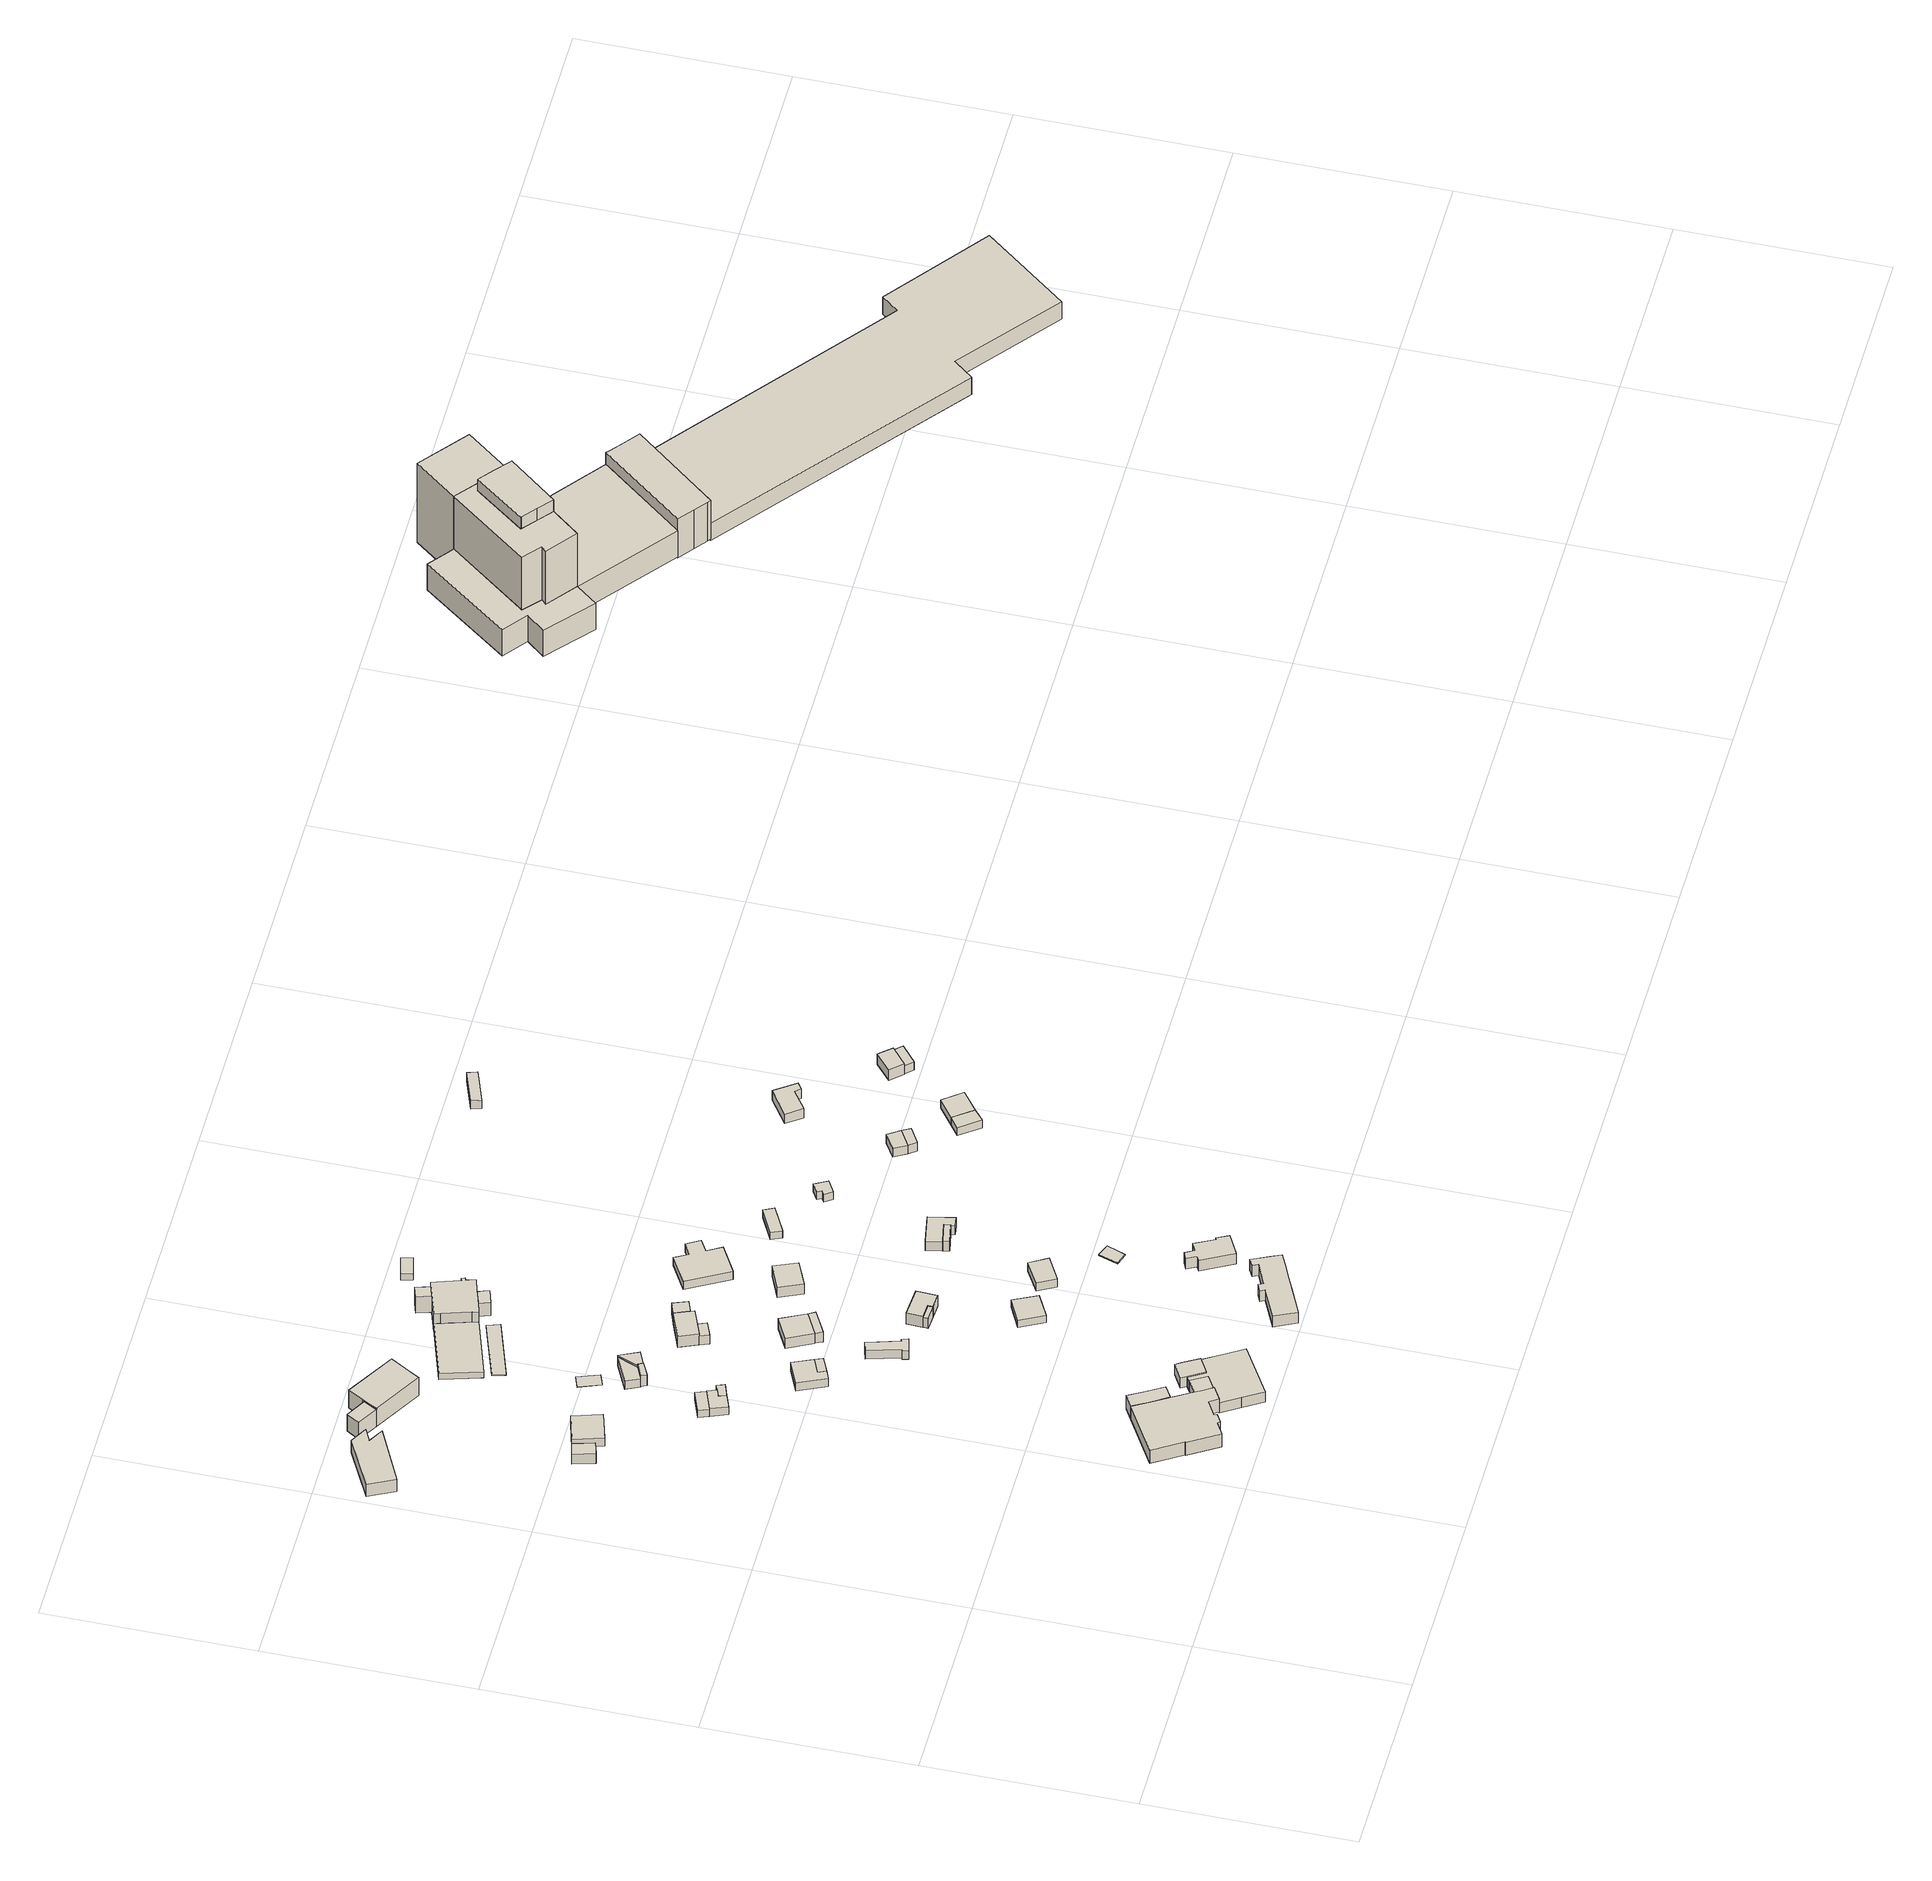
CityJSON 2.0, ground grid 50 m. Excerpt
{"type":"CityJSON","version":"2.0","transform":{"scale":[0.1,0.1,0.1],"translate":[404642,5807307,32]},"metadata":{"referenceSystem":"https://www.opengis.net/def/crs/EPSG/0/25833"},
"CityObjects":{
"building1":{"type":"Building","attributes":{"Gemeindeschluessel":"11000009","BezugspunktDach":"2200","function":"31001_2000","measuredHeight":3.84,"storeysAboveGround":1},"address":[{"country":"Germany","locality":"Berlin","thoroughfareNumber":"266, 268","thoroughfareName":"Regattastraße"}],"geometry":[{"type":"Solid","lod":"1","boundaries":[[[[0,1,2,3,4,5]],[[6,7,8,9,10,11]],[[6,11,5,4]],[[7,6,4,3]],[[8,7,3,2]],[[9,8,2,1]],[[10,9,1,0]],[[11,10,0,5]]]]}]},
"building2":{"type":"Building","attributes":{"Gemeindeschluessel":"11000009","BezugspunktDach":"2200","function":"31001_2000","measuredHeight":3.05,"storeysAboveGround":1},"address":[{"country":"Germany","locality":"Berlin","thoroughfareNumber":"276 (2)","thoroughfareName":"Regattastraße"}],"geometry":[{"type":"Solid","lod":"1","boundaries":[[[[12,13,14,15]],[[16,17,18,19]],[[16,19,15,14]],[[17,16,14,13]],[[18,17,13,12]],[[19,18,12,15]]]]}]},
"building3":{"type":"Building","attributes":{"Gemeindeschluessel":"11000009","function":"31001_2081"},"address":[{"country":"Germany","locality":"Berlin","thoroughfareNumber":"25","thoroughfareName":"Rabindranath-Tagore-Straße"}],"children":["building3-1","building3-2","building3-3"]},
"building3-1":{"type":"BuildingPart","attributes":{"BezugspunktDach":"2200","measuredHeight":5.82,"storeysAboveGround":1},"parents":["building3"],"geometry":[{"type":"MultiSurface","lod":"1","boundaries":[[[20,21,22,23,24,25,26,27,28,29,30,31,32,33,34]],[[35,36,37,38,39,40,41,42,43,44,45,46,47,48,49]],[[35,49,34,33]],[[35,50,51]],[[37,36,32,31]],[[52,53,31,30]],[[54,52,30,29]],[[40,39,29,28]],[[41,40,28,27]],[[42,41,27,26]],[[43,42,26,25]],[[44,43,25,24]],[[45,44,24,23]],[[46,45,23,22]],[[47,46,22,21]],[[48,47,21,20]],[[49,48,20,34]],[[51,50,55,32,36]],[[33,55,50,35]],[[38,37,53,52]],[[39,38,52,54]]]}]},
"building3-2":{"type":"BuildingPart","attributes":{"BezugspunktDach":"2200","measuredHeight":4.73,"storeysAboveGround":1},"parents":["building3"],"geometry":[{"type":"MultiSurface","lod":"1","boundaries":[[[56,57,58,59,60,61]],[[62,63,64,36,50,35]],[[62,35,61,60]],[[63,62,60,59]],[[64,63,59,58]],[[36,64,58,57]],[[55,32,36,57,56]],[[33,55,50,56,61]],[[50,36,32,55]],[[35,50,55,33]]]}]},
"building3-3":{"type":"BuildingPart","attributes":{"BezugspunktDach":"2200","measuredHeight":3.16,"storeysAboveGround":1},"parents":["building3"],"geometry":[{"type":"MultiSurface","lod":"1","boundaries":[[[54,65,66,53]],[[67,68,39,37]],[[67,37,53,66]],[[68,67,66,65]],[[39,68,65,54]],[[69,38,70]],[[70,38,52,53,37]],[[39,54,52,71,38,69]]]}]},
"building4":{"type":"Building","attributes":{"Gemeindeschluessel":"11000009","BezugspunktDach":"2200","function":"31001_2000","measuredHeight":2.6,"storeysAboveGround":1},"address":[{"country":"Germany","locality":"Berlin","thoroughfareNumber":"276 (1)","thoroughfareName":"Regattastraße"}],"geometry":[{"type":"Solid","lod":"1","boundaries":[[[[72,73,74,75]],[[76,77,78,79]],[[76,79,75,74]],[[77,76,74,73]],[[78,77,73,72]],[[79,78,72,75]]]]}]},
"building5":{"type":"Building","attributes":{"Gemeindeschluessel":"11000009","BezugspunktDach":"2200","function":"31001_1312","measuredHeight":2.43,"storeysAboveGround":1},"address":[{"country":"Germany","locality":"Berlin","thoroughfareNumber":"276 (7)","thoroughfareName":"Regattastraße"}],"geometry":[{"type":"Solid","lod":"1","boundaries":[[[[80,81,82,83,84,85]],[[86,87,88,89,90,91]],[[86,91,85,84]],[[87,86,84,83]],[[88,87,83,82]],[[89,88,82,81]],[[90,89,81,80]],[[91,90,80,85]]]]}]},
"building6":{"type":"Building","attributes":{"Gemeindeschluessel":"11000009","BezugspunktDach":"2200","function":"31001_2000","measuredHeight":2.16,"storeysAboveGround":1},"address":[{"country":"Germany","locality":"Berlin","thoroughfareNumber":"276 (8)","thoroughfareName":"Regattastraße"}],"geometry":[{"type":"Solid","lod":"1","boundaries":[[[[92,93,94,95]],[[96,86,91,97]],[[96,97,95,94]],[[86,96,94,93]],[[91,86,93,92]],[[97,91,92,95]]]]}]},
"building7":{"type":"Building","attributes":{"Gemeindeschluessel":"11000009","BezugspunktDach":"2200","function":"51009_1610","measuredHeight":4.11,"storeysAboveGround":0},"address":[{"country":"Germany","locality":"Berlin"}],"geometry":[{"type":"Solid","lod":"1","boundaries":[[[[98,99,100,101,102,103,104,105,106,107]],[[108,109,110,111,112,113,114,115,116,117]],[[108,117,107,106]],[[109,108,106,105]],[[110,109,105,104]],[[111,110,104,103]],[[112,111,103,102]],[[113,112,102,101]],[[114,113,101,100]],[[115,114,100,99]],[[116,115,99,98]],[[117,116,98,107]]]]}]},
"building8":{"type":"Building","attributes":{"Gemeindeschluessel":"11000009","BezugspunktDach":"2200","function":"51009_1610","measuredHeight":2.45,"storeysAboveGround":0},"address":[{"country":"Germany","locality":"Berlin"}],"geometry":[{"type":"Solid","lod":"1","boundaries":[[[[81,118,119,83,82]],[[87,120,121,89,88]],[[87,88,82,83]],[[120,87,83,119]],[[121,120,119,118]],[[89,121,118,81]],[[88,89,81,82]]]]}]},
"building9":{"type":"Building","attributes":{"Gemeindeschluessel":"11000009","function":"31001_1010"},"address":[{"country":"Germany","locality":"Berlin","thoroughfareNumber":"270","thoroughfareName":"Regattastraße"}],"children":["building9-1","building9-2"]},
"building9-1":{"type":"BuildingPart","attributes":{"BezugspunktDach":"2200","measuredHeight":5.79,"storeysAboveGround":2},"parents":["building9"],"geometry":[{"type":"MultiSurface","lod":"1","boundaries":[[[122,123,124,125,126,127,128,129]],[[130,131,132,133,134,135,136,137]],[[138,139,129,128]],[[131,140,141,138,130,128,127]],[[132,131,127,126]],[[133,132,126,125]],[[134,133,125,124]],[[135,134,124,123]],[[136,135,123,122]],[[137,136,122,129]],[[130,137,139,138]],[[130,138,141,140]]]}]},
"building9-2":{"type":"BuildingPart","attributes":{"BezugspunktDach":"2200","measuredHeight":5.29,"storeysAboveGround":2},"parents":["building9"],"geometry":[{"type":"MultiSurface","lod":"1","boundaries":[[[139,141,142,143]],[[144,140,137,145]],[[144,145,143,142]],[[140,144,142,141]],[[140,130,146]],[[145,137,139,143]],[[146,130,138,139,137]],[[141,138,130,140]]]}]},
"building10":{"type":"Building","attributes":{"Gemeindeschluessel":"11000009","BezugspunktDach":"2200","function":"31001_2000","measuredHeight":3.25,"storeysAboveGround":1},"address":[{"country":"Germany","locality":"Berlin","thoroughfareNumber":"25 (1)","thoroughfareName":"Rabindranath-Tagore-Straße"}],"geometry":[{"type":"Solid","lod":"1","boundaries":[[[[147,148,149,150,151,152]],[[153,154,155,156,157,158]],[[153,158,152,151]],[[154,153,151,150]],[[155,154,150,149]],[[156,155,149,148]],[[157,156,148,147]],[[158,157,147,152]]]]}]},
"building11":{"type":"Building","attributes":{"Gemeindeschluessel":"11000009","BezugspunktDach":"2200","function":"31001_1312","measuredHeight":2.61,"storeysAboveGround":1},"address":[{"country":"Germany","locality":"Berlin","thoroughfareNumber":"276 (12)","thoroughfareName":"Regattastraße"}],"geometry":[{"type":"Solid","lod":"1","boundaries":[[[[159,160,161,162,163,164]],[[165,166,167,168,169,170]],[[165,170,164,163]],[[166,165,163,162]],[[167,166,162,161]],[[168,167,161,160]],[[169,168,160,159]],[[170,169,159,164]]]]}]},
"building12":{"type":"Building","attributes":{"Gemeindeschluessel":"11000009","BezugspunktDach":"2200","function":"51009_1610","measuredHeight":3.47,"storeysAboveGround":0},"address":[{"country":"Germany","locality":"Berlin"}],"geometry":[{"type":"Solid","lod":"1","boundaries":[[[[171,172,173,174]],[[175,176,177,178]],[[175,178,174,173]],[[176,175,173,172]],[[177,176,172,171]],[[178,177,171,174]]]]}]},
"building13":{"type":"Building","attributes":{"Gemeindeschluessel":"11000009","BezugspunktDach":"2200","function":"31001_2000","measuredHeight":0.15,"storeysAboveGround":1},"address":[{"country":"Germany","locality":"Berlin","thoroughfareNumber":"276 (3)","thoroughfareName":"Regattastraße"}],"geometry":[{"type":"Solid","lod":"1","boundaries":[[[[179,180,181,182]],[[183,184,185,186]],[[183,186,182,181]],[[184,183,181,180]],[[185,184,180,179]],[[186,185,179,182]]]]}]},
"building14":{"type":"Building","attributes":{"Gemeindeschluessel":"11000009","BezugspunktDach":"2200","function":"51009_1610","measuredHeight":2.57,"storeysAboveGround":0},"address":[{"country":"Germany","locality":"Berlin"}],"geometry":[{"type":"Solid","lod":"1","boundaries":[[[[160,187,162,161]],[[166,188,168,167]],[[166,167,161,162]],[[188,166,162,187]],[[168,188,187,160]],[[167,168,160,161]]]]}]},
"building15":{"type":"Building","attributes":{"Gemeindeschluessel":"11000009","function":"31001_1312"},"address":[{"country":"Germany","locality":"Berlin","thoroughfareNumber":"276","thoroughfareName":"Regattastraße"}],"children":["building15-1","building15-2"]},
"building15-1":{"type":"BuildingPart","attributes":{"BezugspunktDach":"2200","measuredHeight":2.6,"storeysAboveGround":1},"parents":["building15"],"geometry":[{"type":"Solid","lod":"1","boundaries":[[[[189,190,191,192]],[[193,194,195,196]],[[193,196,192,191]],[[195,194,190,189]],[[196,195,189,192]],[[193,191,190,194]]]]}]},
"building15-2":{"type":"BuildingPart","attributes":{"BezugspunktDach":"2200","measuredHeight":3.15,"storeysAboveGround":1},"parents":["building15"],"geometry":[{"type":"MultiSurface","lod":"1","boundaries":[[[197,198,199,200]],[[193,201,202,194]],[[191,190,194,200,199]],[[201,193,199,198]],[[202,201,198,197]],[[194,202,197,200]],[[193,194,190,191]]]}]},
"building16":{"type":"Building","attributes":{"Gemeindeschluessel":"11000009","BezugspunktDach":"2200","function":"31001_2000","measuredHeight":2.63,"storeysAboveGround":1},"address":[{"country":"Germany","locality":"Berlin","thoroughfareNumber":"276 (20)","thoroughfareName":"Regattastraße"}],"geometry":[{"type":"Solid","lod":"1","boundaries":[[[[203,204,205,206,207,208,209,210]],[[211,212,213,214,215,216,217,218]],[[211,218,210,209]],[[212,211,209,208]],[[213,212,208,207]],[[214,213,207,206]],[[215,214,206,205]],[[216,215,205,204]],[[217,216,204,203]],[[218,217,203,210]]]]}]},
"building17":{"type":"Building","attributes":{"Gemeindeschluessel":"11000009","BezugspunktDach":"2200","function":"31001_2741","measuredHeight":2.84,"storeysAboveGround":1},"address":[{"country":"Germany","locality":"Berlin","thoroughfareNumber":"272A (1)","thoroughfareName":"Regattastraße"}],"geometry":[{"type":"Solid","lod":"1","boundaries":[[[[219,220,221,222]],[[223,224,225,226]],[[223,226,222,221]],[[224,223,221,220]],[[225,224,220,219]],[[226,225,219,222]]]]}]},
"building18":{"type":"Building","attributes":{"Gemeindeschluessel":"11000009","BezugspunktDach":"2200","function":"31001_2741","measuredHeight":0.283,"storeysAboveGround":1},"address":[{"country":"Germany","locality":"Berlin","thoroughfareNumber":"272A (4)","thoroughfareName":"Regattastraße"}],"geometry":[{"type":"Solid","lod":"1","boundaries":[[[[227,228,229,230]],[[231,232,233,234]],[[231,234,230,229]],[[232,231,229,228]],[[233,232,228,227]],[[234,233,227,230]]]]}]},
"building19":{"type":"Building","attributes":{"Gemeindeschluessel":"11000009","BezugspunktDach":"2200","function":"31001_1312","measuredHeight":3.14,"storeysAboveGround":1},"address":[{"country":"Germany","locality":"Berlin","thoroughfareNumber":"276 (11)","thoroughfareName":"Regattastraße"}],"geometry":[{"type":"Solid","lod":"1","boundaries":[[[[235,236,237,238]],[[239,240,241,242]],[[239,242,238,237]],[[240,239,237,236]],[[241,240,236,235]],[[242,241,235,238]]]]}]},
"building20":{"type":"Building","attributes":{"Gemeindeschluessel":"11000009","BezugspunktDach":"2200","function":"51009_1610","measuredHeight":2.83,"storeysAboveGround":0},"address":[{"country":"Germany","locality":"Berlin"}],"geometry":[{"type":"Solid","lod":"1","boundaries":[[[[243,244,245,246]],[[247,248,249,250]],[[247,250,246,245]],[[248,247,245,244]],[[249,248,244,243]],[[250,249,243,246]]]]}]},
"building21":{"type":"Building","attributes":{"Gemeindeschluessel":"11000009","BezugspunktDach":"2200","function":"51009_1610","measuredHeight":3.06,"storeysAboveGround":0},"address":[{"country":"Germany","locality":"Berlin"}],"geometry":[{"type":"Solid","lod":"1","boundaries":[[[[251,252,236,235]],[[253,254,255,256]],[[253,256,235,236]],[[254,253,236,252]],[[255,254,252,251]],[[256,255,251,235]]]]}]},
"building22":{"type":"Building","attributes":{"Gemeindeschluessel":"11000009","BezugspunktDach":"2200","function":"31001_1312","measuredHeight":3.94,"storeysAboveGround":1},"address":[{"country":"Germany","locality":"Berlin","thoroughfareNumber":"276 (5)","thoroughfareName":"Regattastraße"}],"geometry":[{"type":"Solid","lod":"1","boundaries":[[[[257,258,259,260,261,262]],[[263,264,265,266,267,268]],[[263,268,262,261]],[[264,263,261,260]],[[265,264,260,259]],[[266,265,259,258]],[[267,266,258,257]],[[268,267,257,262]]]]}]},
"building23":{"type":"Building","attributes":{"Gemeindeschluessel":"11000009","BezugspunktDach":"2200","function":"51009_1610","measuredHeight":3.14,"storeysAboveGround":0},"address":[{"country":"Germany","locality":"Berlin"}],"geometry":[{"type":"Solid","lod":"1","boundaries":[[[[269,270,271,272]],[[273,274,275,276]],[[273,276,272,271]],[[274,273,271,270]],[[275,274,270,269]],[[276,275,269,272]]]]}]},
"building24":{"type":"Building","attributes":{"Gemeindeschluessel":"11000009","BezugspunktDach":"2200","function":"31001_2000","measuredHeight":2.15,"storeysAboveGround":1},"address":[{"country":"Germany","locality":"Berlin","thoroughfareNumber":"276 (21)","thoroughfareName":"Regattastraße"}],"geometry":[{"type":"Solid","lod":"1","boundaries":[[[[277,278,279,280]],[[281,282,283,284]],[[281,284,280,279]],[[282,281,279,278]],[[283,282,278,277]],[[284,283,277,280]]]]}]},
"building25":{"type":"Building","attributes":{"Gemeindeschluessel":"11000009","BezugspunktDach":"2200","function":"31001_1312","measuredHeight":3.47,"storeysAboveGround":1},"address":[{"country":"Germany","locality":"Berlin","thoroughfareNumber":"276 (19)","thoroughfareName":"Regattastraße"}],"geometry":[{"type":"Solid","lod":"1","boundaries":[[[[285,286,287,288,289,290]],[[291,292,293,294,295,296]],[[291,296,290,289]],[[292,291,289,288]],[[293,292,288,287]],[[294,293,287,286]],[[295,294,286,285]],[[296,295,285,290]]]]}]},
"building26":{"type":"Building","attributes":{"Gemeindeschluessel":"11000009","BezugspunktDach":"2200","function":"31001_2000","measuredHeight":3.34,"storeysAboveGround":1},"address":[{"country":"Germany","locality":"Berlin","thoroughfareNumber":"276 (6)","thoroughfareName":"Regattastraße"}],"geometry":[{"type":"Solid","lod":"1","boundaries":[[[[297,298,299,300]],[[301,302,303,304]],[[301,304,300,299]],[[302,301,299,298]],[[303,302,298,297]],[[304,303,297,300]]]]}]},
"building27":{"type":"Building","attributes":{"Gemeindeschluessel":"11000009","BezugspunktDach":"2200","function":"31001_1010","measuredHeight":3.78,"storeysAboveGround":1},"address":[{"country":"Germany","locality":"Berlin","thoroughfareNumber":"27","thoroughfareName":"Rabindranath-Tagore-Straße"}],"geometry":[{"type":"Solid","lod":"1","boundaries":[[[[305,306,307,308,309,310,311,312,313,314,315,316,317,318,319]],[[320,321,322,323,324,325,326,327,328,329,330,331,332,333,334]],[[320,334,319,318]],[[321,320,318,317]],[[322,321,317,316]],[[323,322,316,315]],[[324,323,315,314]],[[325,324,314,313]],[[326,325,313,312]],[[327,326,312,311]],[[328,327,311,310]],[[329,328,310,309]],[[330,329,309,308]],[[331,330,308,307]],[[332,331,307,306]],[[333,332,306,305]],[[334,333,305,319]]]]}]},
"building28":{"type":"Building","attributes":{"Gemeindeschluessel":"11000009","BezugspunktDach":"2200","function":"31001_1010","measuredHeight":5.8,"storeysAboveGround":1},"address":[{"country":"Germany","locality":"Berlin","thoroughfareNumber":"272A, 272B","thoroughfareName":"Regattastraße"}],"geometry":[{"type":"Solid","lod":"1","boundaries":[[[[335,336,337,338,339,340,341,342,343,344,345,346,347,348,349,350]],[[351,352,353,354,355,356,357,358,359,360,361,362,363,364,365,366]],[[351,366,350,349]],[[352,351,349,348]],[[353,352,348,347]],[[354,353,347,346]],[[355,354,346,345]],[[356,355,345,344]],[[357,356,344,343]],[[358,357,343,342]],[[359,358,342,341]],[[360,359,341,340]],[[361,360,340,339]],[[362,361,339,338]],[[363,362,338,337]],[[364,363,337,336]],[[365,364,336,335]],[[366,365,335,350]]]]}]},
"building29":{"type":"Building","attributes":{"Gemeindeschluessel":"11000009","BezugspunktDach":"2200","function":"31001_1010","measuredHeight":4.6,"storeysAboveGround":1},"address":[{"country":"Germany","locality":"Berlin","thoroughfareNumber":"272A (3)","thoroughfareName":"Regattastraße"}],"geometry":[{"type":"Solid","lod":"1","boundaries":[[[[367,368,369,370,371]],[[372,373,374,375,376]],[[372,376,371,370]],[[373,372,370,369]],[[374,373,369,368]],[[375,374,368,367]],[[376,375,367,371]]]]}]},
"building30":{"type":"Building","attributes":{"Gemeindeschluessel":"11000009","BezugspunktDach":"2200","function":"31001_2000","measuredHeight":5.78,"storeysAboveGround":1},"address":[{"country":"Germany","locality":"Berlin","thoroughfareNumber":"272A (2)","thoroughfareName":"Regattastraße"}],"geometry":[{"type":"Solid","lod":"1","boundaries":[[[[377,378,379,380,381]],[[382,383,352,351,384]],[[382,384,381,380]],[[383,382,380,379]],[[352,383,379,378]],[[351,352,378,377]],[[384,351,377,381]]]]}]},
"building31":{"type":"Building","attributes":{"Gemeindeschluessel":"11000009","BezugspunktDach":"2200","function":"31001_2000","measuredHeight":2.57,"storeysAboveGround":1},"address":[{"country":"Germany","locality":"Berlin","thoroughfareNumber":"276 (22)","thoroughfareName":"Regattastraße"}],"geometry":[{"type":"Solid","lod":"1","boundaries":[[[[385,386,387,388]],[[389,390,391,392]],[[389,392,388,387]],[[390,389,387,386]],[[391,390,386,385]],[[392,391,385,388]]]]}]},
"building32":{"type":"Building","attributes":{"Gemeindeschluessel":"11000009","BezugspunktDach":"2200","function":"31001_2000","measuredHeight":3.21,"storeysAboveGround":1},"address":[{"country":"Germany","locality":"Berlin","thoroughfareNumber":"276 (10)","thoroughfareName":"Regattastraße"}],"geometry":[{"type":"Solid","lod":"1","boundaries":[[[[393,394,395,396]],[[397,398,399,400]],[[397,400,396,395]],[[398,397,395,394]],[[399,398,394,393]],[[400,399,393,396]]]]}]},
"building33":{"type":"Building","attributes":{"Gemeindeschluessel":"11000009","BezugspunktDach":"2200","function":"31001_2000","measuredHeight":3.37,"storeysAboveGround":1},"address":[{"country":"Germany","locality":"Berlin","thoroughfareNumber":"27 (1)","thoroughfareName":"Rabindranath-Tagore-Straße"}],"geometry":[{"type":"Solid","lod":"1","boundaries":[[[[401,402,403,404,405,406,407,408,409,410]],[[411,412,413,414,415,416,417,418,419,420]],[[411,420,410,409]],[[412,411,409,408]],[[413,412,408,407]],[[414,413,407,406]],[[415,414,406,405]],[[416,415,405,404]],[[417,416,404,403]],[[418,417,403,402]],[[419,418,402,401]],[[420,419,401,410]]]]}]},
"building34":{"type":"Building","attributes":{"Gemeindeschluessel":"11000009","BezugspunktDach":"2200","function":"31001_1312","measuredHeight":2.49,"storeysAboveGround":1},"address":[{"country":"Germany","locality":"Berlin","thoroughfareNumber":"276 (4)","thoroughfareName":"Regattastraße"}],"geometry":[{"type":"Solid","lod":"1","boundaries":[[[[421,422,423,424,425,426,427,428]],[[429,430,431,432,433,434,435,436]],[[429,436,428,427]],[[430,429,427,426]],[[431,430,426,425]],[[432,431,425,424]],[[433,432,424,423]],[[434,433,423,422]],[[435,434,422,421]],[[436,435,421,428]]]]}]},
"building35":{"type":"Building","attributes":{"Gemeindeschluessel":"11000009","BezugspunktDach":"2200","function":"31001_2000","measuredHeight":0.269,"storeysAboveGround":1},"address":[{"country":"Germany","locality":"Berlin","thoroughfareNumber":"27 (2)","thoroughfareName":"Rabindranath-Tagore-Straße"}],"geometry":[{"type":"Solid","lod":"1","boundaries":[[[[437,438,439,440]],[[441,442,443,444]],[[441,444,440,439]],[[442,441,439,438]],[[443,442,438,437]],[[444,443,437,440]]]]}]},
"building36":{"type":"Building","attributes":{"Gemeindeschluessel":"11000009","BezugspunktDach":"2200","function":"31001_2000","measuredHeight":2.01,"storeysAboveGround":1},"address":[{"country":"Germany","locality":"Berlin","thoroughfareNumber":"272A (5)","thoroughfareName":"Regattastraße"}],"geometry":[{"type":"Solid","lod":"1","boundaries":[[[[445,446,447,448]],[[449,450,451,452]],[[449,452,448,447]],[[450,449,447,446]],[[451,450,446,445]],[[452,451,445,448]]]]}]},
"building37":{"type":"Building","attributes":{"Gemeindeschluessel":"11000009","BezugspunktDach":"2200","function":"51009_1610","measuredHeight":3.34,"storeysAboveGround":0},"address":[{"country":"Germany","locality":"Berlin"}],"geometry":[{"type":"Solid","lod":"1","boundaries":[[[[453,454,455,456]],[[457,458,459,460]],[[457,460,456,455]],[[458,457,455,454]],[[459,458,454,453]],[[460,459,453,456]]]]}]},
"building38":{"type":"Building","attributes":{"Gemeindeschluessel":"11000009","BezugspunktDach":"2200","function":"31001_1312","measuredHeight":2.85,"storeysAboveGround":1},"address":[{"country":"Germany","locality":"Berlin","thoroughfareNumber":"276 (18)","thoroughfareName":"Regattastraße"}],"geometry":[{"type":"Solid","lod":"1","boundaries":[[[[461,462,463,464,465,466,467]],[[468,469,470,458,457,460,471]],[[468,471,467,466]],[[469,468,466,465]],[[470,469,465,464]],[[458,470,464,463]],[[457,458,463,462]],[[460,457,462,461]],[[471,460,461,467]]]]}]},
"building39":{"type":"Building","attributes":{"Gemeindeschluessel":"11000009","BezugspunktDach":"2200","function":"31001_2000","measuredHeight":2.31,"storeysAboveGround":1},"address":[{"country":"Germany","locality":"Berlin","thoroughfareNumber":"276 (9)","thoroughfareName":"Regattastraße"}],"geometry":[{"type":"Solid","lod":"1","boundaries":[[[[472,473,474,475]],[[476,477,478,479]],[[476,479,475,474]],[[477,476,474,473]],[[478,477,473,472]],[[479,478,472,475]]]]}]},
"building40":{"type":"Building","attributes":{"Gemeindeschluessel":"11000009","BezugspunktDach":"2200","function":"31001_2000","measuredHeight":2.35,"storeysAboveGround":1},"address":[{"country":"Germany","locality":"Berlin","thoroughfareNumber":"276 (17)","thoroughfareName":"Regattastraße"}],"geometry":[{"type":"Solid","lod":"1","boundaries":[[[[480,481,482,483,484,485]],[[486,487,488,489,490,491]],[[486,491,485,484]],[[487,486,484,483]],[[488,487,483,482]],[[489,488,482,481]],[[490,489,481,480]],[[491,490,480,485]]]]}]},
"building41":{"type":"Building","attributes":{"Gemeindeschluessel":"11000009","BezugspunktDach":"2200","function":"31001_1312","measuredHeight":2.73,"storeysAboveGround":1},"address":[{"country":"Germany","locality":"Berlin","thoroughfareNumber":"276 (16)","thoroughfareName":"Regattastraße"}],"geometry":[{"type":"Solid","lod":"1","boundaries":[[[[492,493,494,495]],[[496,497,498,499]],[[496,499,495,494]],[[497,496,494,493]],[[498,497,493,492]],[[499,498,492,495]]]]}]},
"building42":{"type":"Building","attributes":{"Gemeindeschluessel":"11000009","BezugspunktDach":"2200","function":"51009_1610","measuredHeight":2.72,"storeysAboveGround":0},"address":[{"country":"Germany","locality":"Berlin"}],"geometry":[{"type":"Solid","lod":"1","boundaries":[[[[500,501,493,492]],[[497,502,503,498]],[[497,498,492,493]],[[502,497,493,501]],[[503,502,501,500]],[[498,503,500,492]]]]}]},
"building43":{"type":"Building","attributes":{"Gemeindeschluessel":"11000009","BezugspunktDach":"2200","function":"51009_1610","measuredHeight":2.53,"storeysAboveGround":0},"address":[{"country":"Germany","locality":"Berlin"}],"geometry":[{"type":"Solid","lod":"1","boundaries":[[[[504,505,506,507]],[[508,509,510,511]],[[508,511,507,506]],[[509,508,506,505]],[[510,509,505,504]],[[511,510,504,507]]]]}]},
"building44":{"type":"Building","attributes":{"Gemeindeschluessel":"11000009","BezugspunktDach":"2200","function":"31001_2000","measuredHeight":2.53,"storeysAboveGround":1},"address":[{"country":"Germany","locality":"Berlin","thoroughfareNumber":"276 (15)","thoroughfareName":"Regattastraße"}],"geometry":[{"type":"Solid","lod":"1","boundaries":[[[[505,512,513,506]],[[514,515,509,508]],[[514,508,506,513]],[[515,514,513,512]],[[509,515,512,505]],[[508,509,505,506]]]]}]},
"building45":{"type":"Building","attributes":{"Gemeindeschluessel":"11000009","BezugspunktDach":"2200","function":"31001_2000","measuredHeight":3.03,"storeysAboveGround":1},"address":[{"country":"Germany","locality":"Berlin","thoroughfareNumber":"276 (13)","thoroughfareName":"Regattastraße"}],"geometry":[{"type":"Solid","lod":"1","boundaries":[[[[516,517,518,519,520,521]],[[522,523,524,525,526,527]],[[522,527,521,520]],[[523,522,520,519]],[[524,523,519,518]],[[525,524,518,517]],[[526,525,517,516]],[[527,526,516,521]]]]}]},
"building46":{"type":"Building","attributes":{"Gemeindeschluessel":"11000009","BezugspunktDach":"2200","function":"31001_1312","measuredHeight":2.9,"storeysAboveGround":1},"address":[{"country":"Germany","locality":"Berlin","thoroughfareNumber":"272 (10)","thoroughfareName":"Regattastraße"}],"geometry":[{"type":"Solid","lod":"1","boundaries":[[[[528,529,530,531,532]],[[533,534,535,536,537]],[[533,537,532,531]],[[534,533,531,530]],[[535,534,530,529]],[[536,535,529,528]],[[537,536,528,532]]]]}]},
"building47":{"type":"Building","attributes":{"Gemeindeschluessel":"11000009","BezugspunktDach":"2200","function":"31001_1312","measuredHeight":3.31,"storeysAboveGround":1},"address":[{"country":"Germany","locality":"Berlin","thoroughfareNumber":"276 (14)","thoroughfareName":"Regattastraße"}],"geometry":[{"type":"Solid","lod":"1","boundaries":[[[[538,539,540,541]],[[542,543,544,545]],[[542,545,541,540]],[[543,542,540,539]],[[544,543,539,538]],[[545,544,538,541]]]]}]},
"building48":{"type":"Building","attributes":{"Gemeindeschluessel":"11000009","BezugspunktDach":"2200","function":"51009_1610","measuredHeight":3.15,"storeysAboveGround":0},"address":[{"country":"Germany","locality":"Berlin"}],"geometry":[{"type":"Solid","lod":"1","boundaries":[[[[546,547,548,549,550]],[[551,552,553,554,555]],[[551,555,550,549]],[[552,551,549,548]],[[553,552,548,547]],[[554,553,547,546]],[[555,554,546,550]]]]}]},
"building49":{"type":"Building","attributes":{"Gemeindeschluessel":"11000009","function":"31001_2000"},"address":[{"country":"Germany","locality":"Berlin","thoroughfareNumber":"3","thoroughfareName":"Sportpromenade"}],"children":["building49-1","building49-2","building49-3","building49-4","building49-5","building49-6","building49-7"]},
"building49-1":{"type":"BuildingPart","attributes":{"BezugspunktDach":"2200","measuredHeight":8.26,"storeysAboveGround":8},"parents":["building49"],"geometry":[{"type":"MultiSurface","lod":"1","boundaries":[[[556,557,558,559,560,561,562,563,564,565,566]],[[567,568,569,570,571,572,573,574,575,576,577]],[[567,577,566,565]],[[568,567,565,564]],[[569,568,564,563]],[[574,573,559,558]],[[575,574,558,557]],[[576,575,557,556]],[[577,576,556,566]],[[570,569,563,562]],[[570,562,561,571]],[[572,571,561,560]],[[573,572,578,560,559]]]}]},
"building49-2":{"type":"BuildingPart","attributes":{"BezugspunktDach":"2200","measuredHeight":8.39,"storeysAboveGround":8},"parents":["building49"],"geometry":[{"type":"MultiSurface","lod":"1","boundaries":[[[579,580,581,582,583,584,585,586,587,588]],[[589,590,591,592,593,594,595,596,597,598]],[[589,598,599,600,601]],[[590,589,587,601,602,586]],[[592,591,603,604]],[[593,592,584,604,605,583]],[[594,593,583,582]],[[595,594,582,581]],[[597,596,580,579]],[[598,597,579,588]],[[601,600,599,588,587]],[[586,602,601,587]],[[591,603,606,603,585]],[[604,603,585,584]],[[583,605,604,584]],[[596,595,581,580]]]}]},
"building49-3":{"type":"BuildingPart","attributes":{"BezugspunktDach":"2200","measuredHeight":12.73,"storeysAboveGround":8},"parents":["building49"],"geometry":[{"type":"MultiSurface","lod":"1","boundaries":[[[607,608,609,610,611,612,613,614]],[[615,616,617,618,619,620,621,622]],[[582,581,580,579,614,613]],[[595,594,615,622,623,597,596]],[[616,615,613,612]],[[617,616,612,611]],[[618,617,611,610]],[[624,625,610,609]],[[620,619,609,608]],[[621,620,608,607]],[[622,621,607,614]],[[594,595,581,582]],[[595,596,580,581]],[[596,597,623,579,580]],[[619,618,625,624]]]}]},
"building49-4":{"type":"BuildingPart","attributes":{"BezugspunktDach":"2200","measuredHeight":5.47,"storeysAboveGround":8},"parents":["building49"],"geometry":[{"type":"MultiSurface","lod":"1","boundaries":[[[626,627,628,629,630,631,625,624]],[[632,633,634,635,636,637,638,639]],[[632,639,619,618]],[[633,632,625,631]],[[634,633,631,630]],[[635,634,630,629]],[[636,635,629,628]],[[637,636,628,627]],[[638,637,627,626]],[[639,638,626,624]],[[618,619,640,624,625]]]}]},
"building49-5":{"type":"BuildingPart","attributes":{"BezugspunktDach":"2200","measuredHeight":25,"storeysAboveGround":8},"parents":["building49"],"geometry":[{"type":"MultiSurface","lod":"1","boundaries":[[[641,642,643,644,645,646,647,648,649,650]],[[651,605,603,652,653,602,600,654,655,656]],[[651,656,570,569,563,562,650,649]],[[657,658,649,648]],[[603,585,584,583,605,648,647]],[[603,659,660,652]],[[652,646,652,653]],[[602,653,661,662,602,644]],[[600,588,587,586,663,644,643]],[[654,600,573,572,560,559,643,642]],[[561,560,642,641]],[[655,654,572,571]],[[656,655,664,571,570,562,561,641,650]],[[562,563,569,570]],[[605,651,658,657]],[[604,584,585,603]],[[605,583,584,604]],[[652,660,665,646]],[[665,660,659,666]],[[647,666,659,603]],[[653,652,646,645]],[[644,602,662,667]],[[667,662,661,668]],[[645,668,661,653]],[[601,587,588,600]],[[602,663,586,587,601]],[[559,560,572,573]],[[571,572,560,561]],[[561,562,570,571,664]]]}]},
"building49-6":{"type":"BuildingPart","attributes":{"BezugspunktDach":"2200","measuredHeight":28.89,"storeysAboveGround":8},"parents":["building49"],"geometry":[{"type":"MultiSurface","lod":"1","boundaries":[[[669,670,671,672,673,674,675,676]],[[652,660,659,603,602,662,661,653]],[[646,645,653,676,675]],[[665,646,675,674]],[[666,665,660,674,673]],[[647,666,659,673,672]],[[602,586,585,672,671]],[[667,644,671,670]],[[668,667,670,669]],[[677,645,668,661,669,676]],[[652,653,645,646]],[[660,652,646,665]],[[659,660,665,666]],[[603,659,666,647]],[[603,585,586,602]],[[662,602,678,644,667]],[[661,662,667,668]],[[653,661,668,645,677]]]}]},
"building49-7":{"type":"BuildingPart","attributes":{"BezugspunktDach":"2200","measuredHeight":24.96,"storeysAboveGround":8},"parents":["building49"],"geometry":[{"type":"Solid","lod":"1","boundaries":[[[[657,679,680,658]],[[681,682,605,651]],[[681,651,658,680]],[[682,681,680,679]],[[605,682,679,657]],[[651,605,657,658]]]]}]}
},
"vertices":[
[34,1816,63],[172,1883,63],[136,1903,63],[168,1919,63],[127,1942,63],[3,1878,63],[127,1942,25],[168,1919,25],[136,1903,25],[172,1883,25],[34,1816,25],[3,1878,25],
[222,1409,56],[253,1418,56],[239,1468,56],[207,1460,56],[239,1468,25],[253,1418,25],[222,1409,25],[207,1460,25],
[564,153,55],[564,152,55],[608,81,55],[638,99,55],[643,93,55],[663,105,55],[660,112,55],[697,133,55],[711,112,55],[743,131,55],[729,153,55],[720,169,55],[690,218,55],[643,296,55],[521,224,55],[643,296,14],[690,218,14],[720,169,14],[729,153,14],[743,131,14],[711,112,14],[697,133,14],[660,112,14],[663,105,14],[643,93,14],[638,99,14],[608,81,14],[564,152,14],[564,153,14],[521,224,14],[666,257,14],[678,238,14],[729,153,46],[720,169,46],[743,131,46],[666,257,55],
[666,257,56],[690,218,56],[719,235,56],[695,274,56],[672,314,56],[643,296,56],[672,314,14],[695,274,14],[719,235,14],
[782,154,46],[760,192,46],[760,192,14],[782,154,14],[730,152,14],[724,162,14],[729,153,45],
[278,1403,51],[348,1423,51],[327,1492,51],[257,1473,51],[327,1492,25],[348,1423,25],[278,1403,25],[257,1473,25],
[446,1162,40],[480,1175,40],[473,1192,40],[491,1199,40],[483,1221,40],[431,1201,40],[483,1221,16],[491,1199,16],[473,1192,16],[480,1175,16],[446,1162,16],[431,1201,16],
[431,1201,38],[483,1221,38],[474,1246,38],[421,1226,38],[474,1246,16],[421,1226,16],
[739,67,43],[768,21,43],[887,93,43],[859,138,43],[831,183,43],[794,161,43],[771,199,43],[760,192,43],[782,154,43],[711,112,43],[782,154,11],[760,192,11],[771,199,11],[794,161,11],[831,183,11],[859,138,11],[887,93,11],[768,21,11],[739,67,11],[711,112,11],
[511,1186,40],[504,1204,40],[504,1204,16],[511,1186,16],
[343,1841,71],[352,1857,71],[364,1877,71],[385,1913,71],[269,1982,71],[249,1946,71],[237,1925,71],[228,1909,71],[237,1925,15],[249,1946,15],[269,1982,15],[385,1913,15],[364,1877,15],[352,1857,15],[343,1841,15],[228,1909,15],[237,1925,68],[228,1909,68],[246,1941,15],[246,1941,68],
[199,1968,68],[180,1938,68],[199,1968,15],[180,1938,15],[236,1924,15],
[771,199,46],[794,161,46],[831,183,46],[809,221,46],[800,235,46],[763,213,46],[800,235,14],[809,221,14],[831,183,14],[794,161,14],[771,199,14],[763,213,14],
[584,969,40],[605,978,40],[596,997,40],[633,1013,40],[612,1061,40],[553,1035,40],[612,1061,14],[633,1013,14],[596,997,14],[605,978,14],[584,969,14],[553,1035,14],
[481,1356,60],[514,1372,60],[508,1384,60],[475,1369,60],[508,1384,26],[514,1372,26],[481,1356,26],[475,1369,26],
[458,1452,28],[487,1463,28],[468,1515,28],[438,1504,28],[468,1515,27],[487,1463,27],[458,1452,27],[438,1504,27],
[641,994,40],[641,994,14],
[475,1369,50],[508,1384,50],[528,1434,50],[460,1402,50],[528,1434,24],[508,1384,24],[475,1369,24],[460,1402,24],
[514,1372,56],[549,1388,56],[528,1434,56],[508,1384,56],[549,1388,24],[514,1372,24],
[711,832,38],[707,831,38],[710,817,38],[746,826,38],[741,841,38],[736,839,38],[712,917,38],[688,911,38],[712,917,11],[736,839,11],[741,841,11],[746,826,11],[710,817,11],[707,831,11],[711,832,11],[688,911,11],
[425,1713,39],[572,1760,39],[543,1856,39],[396,1809,39],[543,1856,20],[572,1760,20],[425,1713,20],[396,1809,20],
[439,1666,28],[586,1714,28],[576,1744,28],[431,1697,28],[576,1744,25],[586,1714,25],[439,1666,25],[431,1697,25],
[708,1030,44],[763,1059,44],[733,1119,44],[677,1089,44],[733,1119,12],[763,1059,12],[708,1030,12],[677,1089,12],
[651,1255,41],[686,1269,41],[677,1290,41],[642,1276,41],[677,1290,13],[686,1269,13],[651,1255,13],[642,1276,13],
[716,1013,44],[772,1043,44],[763,1059,13],[772,1043,13],[716,1013,13],[708,1030,13],
[642,1276,48],[709,1303,48],[705,1312,48],[700,1325,48],[691,1347,48],[623,1321,48],[691,1347,14],[700,1325,14],[705,1312,14],[709,1303,14],[642,1276,14],[623,1321,14],
[851,796,41],[851,808,41],[815,810,41],[814,798,41],[815,810,10],[851,808,10],[851,796,10],[814,798,10],
[893,549,32],[949,579,32],[922,635,32],[863,606,32],[922,635,10],[949,579,10],[893,549,10],[863,606,10],
[851,808,43],[851,796,43],[886,794,43],[888,844,43],[817,849,43],[815,810,43],[817,849,9],[888,844,9],[886,794,9],[851,796,9],[851,808,9],[815,810,9],
[705,1312,49],[733,1322,49],[719,1358,49],[691,1347,49],[719,1358,16],[733,1322,16],[705,1312,16],[691,1347,16],
[1020,7,47],[1088,39,47],[1117,52,47],[1145,65,47],[1184,83,47],[1172,109,47],[1160,135,47],[1153,150,47],[1136,140,47],[1142,127,47],[1088,102,47],[1083,114,47],[1064,105,47],[1070,94,47],[995,59,47],[1070,94,13],[1064,105,13],[1083,114,13],[1088,102,13],[1142,127,13],[1136,140,13],[1153,150,13],[1160,135,13],[1172,109,13],[1184,83,13],[1145,65,13],[1117,52,13],[1088,39,13],[1020,7,13],[995,59,13],
[547,1841,71],[568,1774,71],[572,1760,71],[601,1769,71],[636,1780,71],[666,1789,71],[662,1804,71],[660,1811,71],[666,1814,71],[663,1822,71],[657,1820,71],[640,1871,71],[635,1885,71],[627,1883,71],[599,1874,71],[543,1856,71],[599,1874,15],[627,1883,15],[635,1885,15],[640,1871,15],[657,1820,15],[663,1822,15],[666,1814,15],[660,1811,15],[662,1804,15],[666,1789,15],[636,1780,15],[601,1769,15],[572,1760,15],[568,1774,15],[547,1841,15],[543,1856,15],
[611,1742,66],[645,1753,66],[641,1766,66],[636,1780,66],[601,1769,66],[636,1780,25],[641,1766,25],[645,1753,25],[611,1742,25],[601,1769,25],
[599,1874,66],[627,1883,66],[616,1916,66],[602,1912,66],[588,1907,66],[602,1912,15],[616,1916,15],[588,1907,15],
[1004,551,37],[1062,583,37],[1037,626,37],[981,593,37],[1037,626,11],[1062,583,11],[1004,551,11],[981,593,11],
[852,1089,42],[913,1116,42],[890,1171,42],[828,1144,42],[890,1171,10],[913,1116,10],[852,1089,10],[828,1144,10],
[1137,265,45],[1125,259,45],[1166,184,45],[1216,210,45],[1202,239,45],[1198,236,45],[1173,284,45],[1154,274,45],[1141,296,45],[1124,288,45],[1141,296,12],[1154,274,12],[1173,284,12],[1198,236,12],[1202,239,12],[1216,210,12],[1166,184,12],[1125,259,12],[1137,265,12],[1124,288,12],
[858,1252,36],[926,1291,36],[906,1326,36],[935,1343,36],[916,1375,36],[887,1359,36],[869,1390,36],[802,1352,36],[869,1390,11],[887,1359,11],[916,1375,11],[935,1343,11],[906,1326,11],[926,1291,11],[858,1252,11],[802,1352,11],
[1136,428,12],[1153,474,12],[1123,485,12],[1107,439,12],[1123,485,9],[1153,474,9],[1136,428,9],[1107,439,9],
[684,1936,37],[731,1948,37],[725,1975,37],[678,1963,37],[725,1975,17],[731,1948,17],[684,1936,17],[678,1963,17],
[1056,808,42],[1106,818,42],[1103,833,42],[1053,823,42],[1103,833,11],[1106,818,11],[1056,808,11],[1053,823,11],
[1053,823,39],[1103,833,39],[1106,818,39],[1109,808,39],[1133,812,39],[1120,875,39],[1045,861,39],[1120,875,11],[1133,812,11],[1109,808,11],[1045,861,11],
[1012,1177,30],[1076,1210,30],[1064,1234,30],[1001,1202,30],[1064,1234,7],[1076,1210,7],[1012,1177,7],[1001,1202,7],
[1155,1096,30],[1185,1114,30],[1168,1145,30],[1146,1132,30],[1152,1121,30],[1143,1115,30],[1152,1121,6],[1146,1132,6],[1168,1145,6],[1185,1114,6],[1155,1096,6],[1143,1115,6],
[1326,969,38],[1367,993,38],[1347,1023,38],[1308,999,38],[1347,1023,11],[1367,993,11],[1326,969,11],[1308,999,11],
[1339,950,38],[1378,973,38],[1378,973,11],[1339,950,11],
[1445,828,33],[1471,851,33],[1437,897,33],[1409,876,33],[1437,897,8],[1471,851,8],[1445,828,8],[1409,876,8],
[1519,887,33],[1484,932,33],[1484,932,8],[1519,887,8],
[1381,1218,39],[1428,1251,39],[1438,1238,39],[1454,1249,39],[1418,1299,39],[1354,1255,39],[1418,1299,9],[1454,1249,9],[1438,1238,9],[1428,1251,9],[1381,1218,9],[1354,1255,9],
[1241,1916,36],[1324,1945,36],[1320,1956,36],[1316,1968,36],[1234,1939,36],[1316,1968,10],[1320,1956,10],[1324,1945,10],[1241,1916,10],[1234,1939,10],
[1563,1034,43],[1605,1069,43],[1579,1099,43],[1537,1063,43],[1579,1099,10],[1605,1069,10],[1563,1034,10],[1537,1063,10],
[1580,1016,37],[1622,1051,37],[1614,1060,37],[1605,1069,37],[1563,1034,37],[1605,1069,11],[1614,1060,11],[1622,1051,11],[1580,1016,11],[1563,1034,11],
[2649,2153,109],[2612,2109,109],[2721,2016,109],[2762,2068,109],[2692,2123,109],[2703,2134,109],[2662,2170,109],[2810,2360,109],[2793,2373,109],[2751,2406,109],[2592,2197,109],[2751,2406,27],[2793,2373,27],[2810,2360,27],[2662,2170,27],[2703,2134,27],[2692,2123,27],[2762,2068,27],[2721,2016,27],[2612,2109,27],[2649,2153,27],[2592,2197,27],[2692,2123,62],
[2983,1893,107],[2987,1898,107],[3141,2091,107],[3145,2096,107],[2923,2268,107],[2920,2264,107],[2911,2253,107],[2816,2135,107],[2765,2072,107],[2762,2068,107],[2765,2072,25],[2816,2135,25],[2911,2253,25],[2920,2264,25],[2923,2268,25],[3145,2096,25],[3141,2091,25],[2987,1898,25],[2983,1893,25],[2762,2068,25],[2762,2068,57],[2762,2068,26],[2765,2072,26],[2816,2135,26],[2911,2253,26],[2920,2264,26],[2923,2268,26],[2870,2202,26],
[3019,1865,144],[3049,1841,144],[3056,1836,144],[3219,2037,144],[3182,2066,144],[3152,2090,144],[3145,2096,144],[2983,1893,144],[3145,2096,22],[3152,2090,22],[3182,2066,22],[3219,2037,22],[3056,1836,22],[3049,1841,22],[3019,1865,22],[2983,1893,22],[2983,1893,86],[3056,1836,72],[3219,2037,72],
[3630,1383,72],[3668,1430,72],[3903,1244,72],[4064,1448,72],[3824,1632,72],[3791,1591,72],[3219,2037,18],[3791,1591,18],[3824,1632,18],[4064,1448,18],[3903,1244,18],[3668,1430,18],[3630,1383,18],[3056,1836,18],[3056,1836,57],
[2703,2134,276],[2692,2123,276],[2762,2068,276],[2816,2135,276],[2746,2193,276],[2838,2313,276],[2911,2253,276],[2923,2268,276],[2810,2360,276],[2662,2170,276],[2810,2360,26],[2838,2313,26],[2746,2193,26],[2692,2123,26],[2703,2134,26],[2662,2170,26],[2923,2268,275],[2810,2360,275],[2907,2256,26],[2875,2283,26],[2748,2191,26],[2781,2164,26],[2816,2135,41],[2703,2134,104],[2875,2283,276],[2907,2256,276],[2781,2164,276],[2748,2191,276],
[2748,2191,313],[2781,2164,313],[2816,2135,313],[2911,2253,313],[2907,2256,313],[2875,2283,313],[2838,2313,313],[2746,2193,313],[2746,2193,226],[2816,2135,151],
[3004,2372,275],[2890,2463,275],[2890,2463,26],[3004,2372,26]
]}
